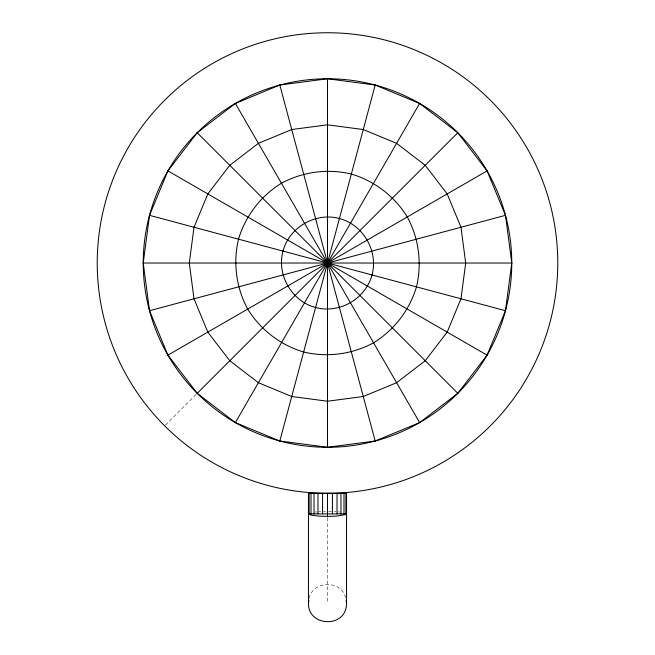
<?xml version="1.0" encoding="UTF-8"?>
<svg xmlns="http://www.w3.org/2000/svg" width="655" height="655" viewBox="0 0 655 655"><rect width="100%" height="100%" fill="white"/><g stroke="black" fill="none" stroke-linecap="round" stroke-linejoin="round"><path stroke-width="0.49" stroke-dasharray="3.27 2.46" d="M309.103 598.277C312.975 580.502 340.878 579.724 345.512 597.36M165.396 425.128L196.484 394.04M315.022 512.063L316.995 511.866M318.895 511.719L320.737 511.62M323.554 511.506L325.527 511.465M328.482 511.449L331.446 511.506M334.263 511.62L336.105 511.719M338.005 511.866L339.978 512.063M327.5 517.81L327.5 603.206"/><path stroke-width="0.98" d="M143.24 263.023L149.512 215.331L167.926 170.889L197.204 132.728L235.366 103.449L279.808 85.035L327.5 78.756L375.192 85.035L419.634 103.449L457.796 132.728L487.074 170.889L505.488 215.331L511.76 263.023L505.488 310.716L487.074 355.149L457.796 393.319L419.634 422.598L375.192 441.003L327.5 447.283L279.808 441.003L235.366 422.598L197.204 393.319L167.926 355.149L149.512 310.716L143.24 263.023L511.76 263.023M308.456 603.206L308.456 493.297L346.544 493.297L346.544 603.206C346.683 629.913 304.248 626.581 308.849 600.25M279.808 441.003L375.192 85.035M235.366 422.598L419.634 103.449M197.204 393.319A184.26 184.26 0 0 1 279.808 85.035A184.26 184.26 0 0 1 505.488 310.716A184.26 184.26 0 0 1 197.204 393.319L457.796 132.728M345.897 513.258L346.544 513.897L345.897 514.535L337.022 516.034A19.183 2.505 0 0 1 317.978 516.034L311.01 515.133L308.456 513.897L309.103 513.258M167.926 355.149L487.074 170.889M149.512 310.716L505.488 215.331M309.103 513.577A18.864 1.236 0 0 0 308.456 513.897L346.544 513.897M149.512 215.331L505.488 310.716M167.926 170.889L487.074 355.149M197.204 132.728L457.796 393.319M235.366 103.449L419.634 422.598M279.808 85.035L375.192 441.003M346.151 600.25L346.544 603.206M345.897 493.297L345.897 513.897M343.99 493.297L343.99 513.897M340.968 493.297L340.968 513.897M337.022 493.297L337.022 513.897M332.429 493.297L332.429 513.897M327.5 78.756L327.5 447.283M327.5 493.297L327.5 516.844M322.571 493.297L322.571 513.897M317.978 493.297L317.978 513.897M314.032 493.297L314.032 513.897M311.01 493.297L311.01 513.897M309.103 493.297L309.103 513.897M345.897 513.577A18.848 1.236 0 0 1 345.897 514.216M194.011 227.252L189.303 263.023L194.011 298.786L207.815 332.118L229.782 360.741L258.398 382.7L291.729 396.512L327.5 401.22L363.271 396.512L396.602 382.7L425.218 360.741L447.185 332.118L460.989 298.786L465.697 263.023L460.989 227.252L447.185 193.921L425.218 165.297L396.602 143.339L363.271 129.534L327.5 124.827L291.729 129.534L258.398 143.339L229.782 165.297L207.815 193.921L194.011 227.252M238.51 239.173C232.893 262.835 236.168 287.684 247.713 309.086C260.477 329.784 280.356 345.046 303.658 352.013C327.312 357.63 352.161 354.355 373.563 342.811C394.261 330.046 409.522 310.167 416.49 286.865C422.107 263.204 418.832 238.355 407.287 216.952C394.523 196.254 374.644 181.001 351.342 174.025C327.688 168.417 302.839 171.692 281.437 183.236C260.739 195.992 245.478 215.88 238.51 239.173M283.001 251.102C276.476 274.871 291.721 301.284 315.579 307.514C339.356 314.048 365.76 298.803 371.999 274.944C378.524 251.168 363.279 224.755 339.421 218.524C315.644 211.999 289.24 227.244 283.001 251.102M212.367 462.446A230.273 230.273 0 0 0 557.773 263.023A230.273 230.273 0 0 0 212.367 63.601A230.273 230.273 0 0 0 212.367 462.446"/></g></svg>
